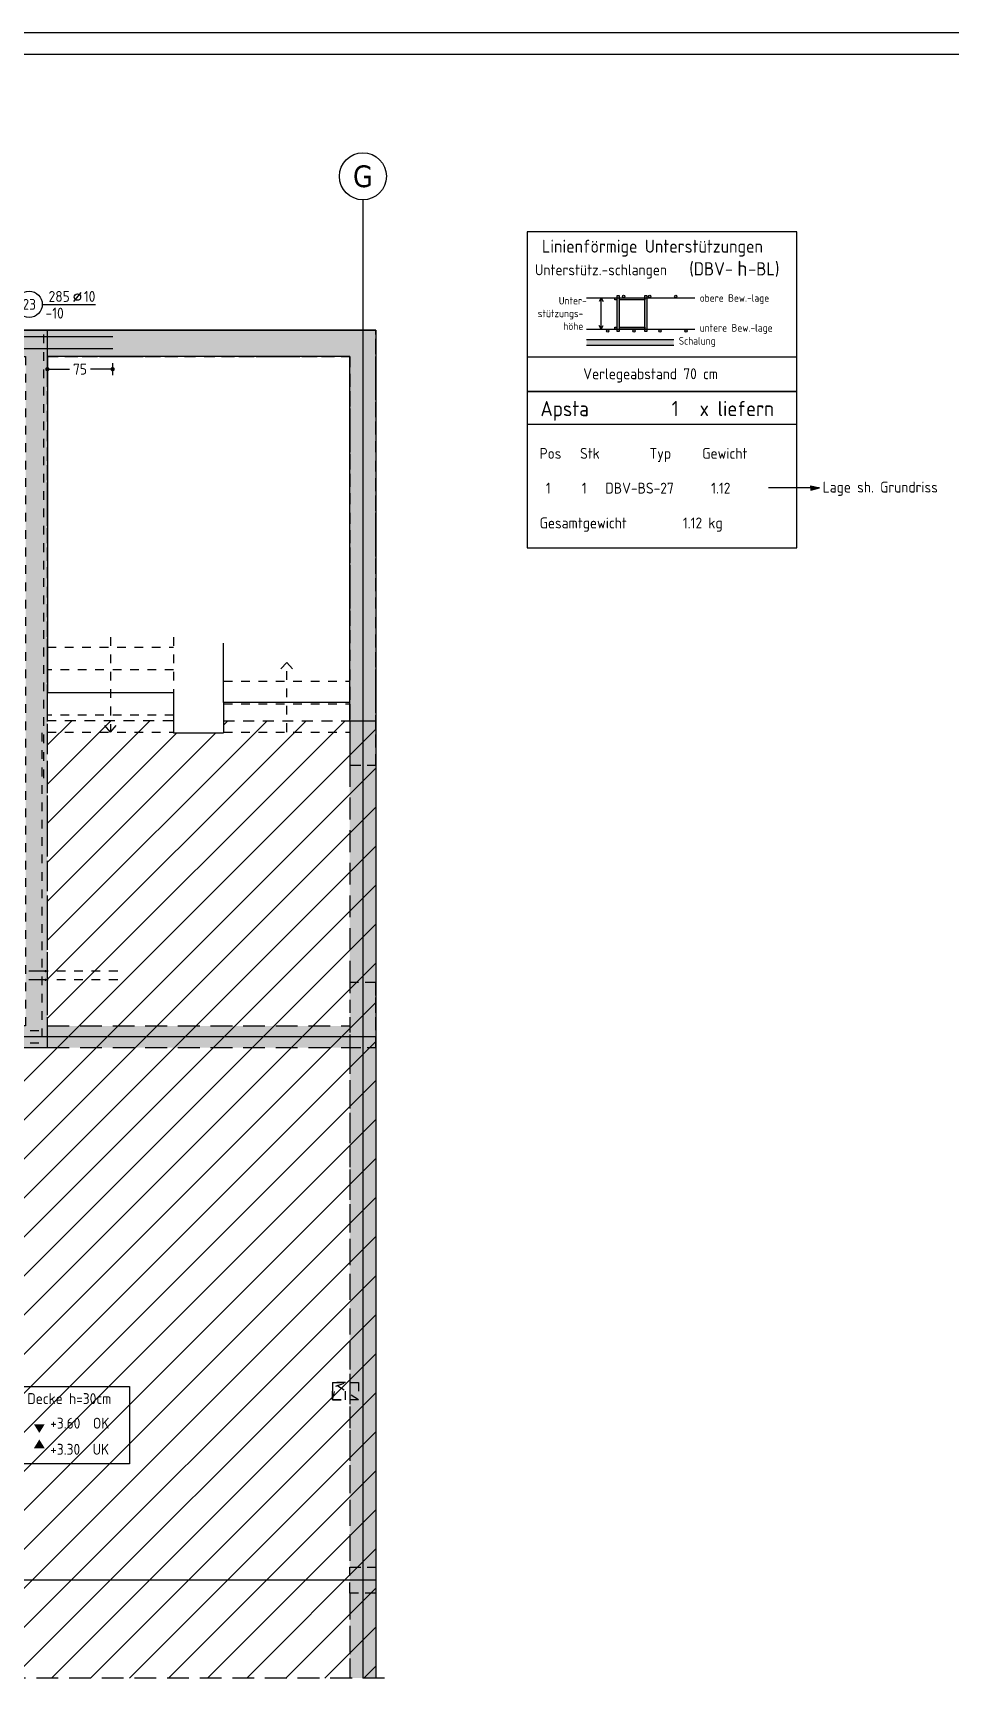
# Model space of a CAD drawing. Extents: x 0 to 77.2, y -0.6 to 30.
# Drawn here: x 39.51 to 50.05, y 10.78 to 29.7 of the extents above; entities that cross this region are included whole.
import ezdxf
from ezdxf.enums import TextEntityAlignment as Align

# ---------------------------------------------------------------- set-up
doc = ezdxf.new("R2010")
doc.units = 0
doc.header["$LTSCALE"] = 0.5
for name, pattern in [('AUSGEZOGEN', [1000.01, 1000, 0.01]), ('DASHED', [0.75, 0.5, -0.25]), ('DOT', [0.175, 0.05, -0.125]), ('HIDDEN', [0.375, 0.25, -0.125]), ('HIDDEN2', [0.187, 0.125, -0.062]), ('HIDDEN4', [0.12, 0.02, -0.1]), ('PUNKT', [0.175, 0.05, -0.125]), ('STRICHLINIE', [0.75, 0.5, -0.25]), ('VERDECKT', [0.375, 0.25, -0.125])]:
    doc.linetypes.add(name, pattern=pattern)
for name, color, linetype in [('ACHSEN', 7, 'Continuous'), ('AFU', 7, 'Continuous'), ('APS', 7, 'Continuous'), ('BETON', 7, 'Continuous'), ('Brüstung EG', 7, 'Continuous'), ('DD', 7, 'Continuous'), ('DRUEBER', 7, 'Continuous'), ('DS', 7, 'Continuous'), ('EG', 7, 'Continuous'), ('grau_dunkel', 7, 'Continuous'), ('grau_hell', 7, 'Continuous'), ('grau_mittel', 7, 'Continuous'), ('HILFE', 7, 'Continuous'), ('koten', 7, 'Continuous'), ('MASSE', 7, 'Continuous'), ('MAT', 7, 'Continuous'), ('OBJEKT', 7, 'Continuous'), ('RAHMEN', 7, 'Continuous'), ('RND', 7, 'Continuous'), ('SFP_Achsen', 7, 'Continuous'), ('TEXT', 7, 'Continuous'), ('VERDECKT', 7, 'Continuous'), ('VERDECKT2', 7, 'Continuous')]:
    doc.layers.add(name, color=color, linetype=linetype)
doc.styles.add('helv', font='tahoma.ttf')
doc.styles.add('liste', font='isocp-e.shx')
doc.styles.add('txt', font='isocp.shx')
doc.linetypes.add('AFU_50K', pattern='A,0.15,["/",Standard,S=0.2,R=0,X=-0.01,Y=-0.1],0.07,["/",Standard,S=0.2,R=0,X=-0.01,Y=-0.1],0.15', length=0.37)
doc.dimstyles.new('DOT_I', dxfattribs={"dimscale": 0.5, "dimtxt": 0.25, "dimasz": 0.25, "dimexe": 0.1, "dimexo": 0.3, "dimgap": 0.1, "dimtad": 1, "dimdec": 3, "dimzin": 3, "dimtxsty": 'txt', "dimblk": 'DOT', "dimblk1": 'DOT', "dimblk2": 'DOT', "dimsah": 1, "dimcen": 0.1, "dimse1": 1, "dimse2": 1, "dimazin": 0, "dimtfac": 1, "dimtdec": 4, "dimtix": 1, "dimtmove": 2, "dimatfit": 3, "dimfxl": 0, "dimtvp": 1, "dimtolj": 1, "dimtzin": 0, "dimarcsym": 0})
pattern_1 = [(0, (-74.13047, 366.186844), (0.025, 0.05), [0, -0.05])]

# ---------------------------------------------------------------- blocks, each defined once
blk = doc.blocks.new('okrd_o')
at = {"layer": 'koten', "color": 7, "linetype": 'Continuous'}
blk.add_solid([(-0.125, 0.202), (0.125, 0.202), (0, 0)], dxfattribs=at)
at = {"layer": 'koten', "style": 'txt'}
blk.add_attdef('OKRD', (0.25, 0.1), '', height=0.25, dxfattribs=at)
blk = doc.blocks.new('okrd_u')
at = {"layer": 'koten', "color": 7, "linetype": 'Continuous'}
blk.add_solid([(-0.125, -0.202), (0.125, -0.202), (0, 0)], dxfattribs=at)
at = {"layer": 'koten', "style": 'txt'}
blk.add_attdef('OKRD', (0.25, -0.35), '', height=0.25, dxfattribs=at)
blk = doc.blocks.new('RND_LEI')
at = {"layer": 'RND', "color": 7, "linetype": 'Continuous'}
blk.add_line((1.022, 0.066), (1.19, 0.27), dxfattribs=at)
for centre, radius in [((0, 0), 0.3), ((1.106, 0.168), 0.075)]:
    blk.add_circle(centre, radius, dxfattribs=at)
at = {"layer": 'RND', "color": 7, "linetype": 'Continuous', "style": 'txt'}
blk.add_attdef('POSL', text='', height=0.25, dxfattribs=at).set_placement((0, 0), align=Align.MIDDLE)
blk.add_attdef('ANZ', text='', height=0.25, dxfattribs=at).set_placement((0.931, 0.057), align=Align.RIGHT)
for tag, p in [('DUM', (1.253, 0.057)), ('ABSTD', (1.674, 0.057)), ('POSTXT', (0.374, -0.327))]:
    blk.add_attdef(tag, p, '', height=0.25, dxfattribs=at)
blk = doc.blocks.new('DOT')
at = {"layer": 'MASSE', "color": 7, "linetype": 'Continuous'}
for p, q in [((0, 0), (-1, 0)), ((0, 0.54), (0, -0.54))]:
    blk.add_line(p, q, dxfattribs=at)
at = {"layer": 'MASSE', "color": 7, "linetype": 'Continuous', "const_width": 0.2}
blk.add_lwpolyline([(-0.1, 0, 1), (0.1, 0, 1)], format="xyb", close=True, dxfattribs=at)
blk = doc.blocks.new('*D37')
at = {"layer": 'Defpoints', "color": 0, "linetype": 'AUSGEZOGEN', "transparency": 16777216}
for p in [(39.679, 25.833), (39.679, 25.833), (40.429, 25.833)]:
    blk.add_point(p, dxfattribs=at)
at = {"layer": 'MASSE', "color": 0, "linetype": 'AUSGEZOGEN', "lineweight": -2, "transparency": 16777216}
for p, q in [((39.804, 25.833), (39.933, 25.833)), ((40.304, 25.833), (40.176, 25.833))]:
    blk.add_line(p, q, dxfattribs=at)
at = {"layer": 'MASSE', "color": 0, "linetype": 'AUSGEZOGEN', "lineweight": -2, "transparency": 16777216, "xscale": 0.125, "yscale": 0.125, "zscale": 0.125, "rotation": 180}
blk.add_blockref('DOT', (39.679, 25.833), dxfattribs=at)
at = {"layer": 'MASSE', "color": 0, "linetype": 'AUSGEZOGEN', "lineweight": -2, "transparency": 16777216, "xscale": 0.125, "yscale": 0.125, "zscale": 0.125}
blk.add_blockref('DOT', (40.429, 25.833), dxfattribs=at)
at = {"layer": 'MASSE', "color": 0, "linetype": 'AUSGEZOGEN', "transparency": 16777216, "insert": (40.054, 25.833), "char_height": 0.125, "attachment_point": 5, "style": 'txt'}
blk.add_mtext('\\A1;75', dxfattribs=at)
blk = doc.blocks.new('A1-35-0')
at = {"layer": 'RAHMEN'}
blk.add_line((118.9, 59.4), (0, 59.4), dxfattribs=at)
at = {"layer": 'RAHMEN', "color": 5}
blk.add_line((118.4, 58.9), (2, 58.9), dxfattribs=at)
blk = doc.blocks.new('APS_LIS1')
at = {"layer": 'APS', "color": 1, "linetype": 'Continuous', "style": 'txt'}
blk.add_text('Apsta', height=0.35, dxfattribs=at).set_placement((0.305, 0.18))
blk.add_attdef('APS_Z', text='', height=0.35, dxfattribs=at).set_placement((3.48, 0.181), align=Align.RIGHT)
at = {"layer": 'MAT', "color": 1, "linetype": 'Continuous', "style": 'txt'}
blk.add_text('x liefern', height=0.35, dxfattribs=at).set_placement((5.674, 0.181), align=Align.RIGHT)
blk = doc.blocks.new('Pfeillinie')
at = {"layer": 'TEXT', "linetype": 'Continuous'}
blk.add_hatch(color=7, dxfattribs=at).paths.add_polyline_path([(0, 0), (-0.8, 0.2), (-0.8, 0), (-0.8, -0.2)])
at = {"layer": 'TEXT', "color": 7, "linetype": 'Continuous'}
for p, q in [((-0.8, 0), (-0.8, 0.2)), ((-0.8, 0.2), (0, 0)), ((-0.8, 0), (-0.8, -0.2)), ((-0.8, -0.2), (0, 0))]:
    blk.add_line(p, q, dxfattribs=at)

msp = doc.modelspace()

# ---------------------------------------------------------------- hatches: boundary and pattern name
at = {"layer": 'Brüstung EG', "linetype": 'DOT'}
h = msp.add_hatch(dxfattribs=at)
h.set_pattern_fill('DOTS', color=102, scale=0.8, double=1)
h.set_pattern_definition(pattern_1)
h.paths.add_polyline_path([(14.4045, 25.9803), (14.4045, 26.2803), (10.9295, 26.2803), (10.9295, 25.9803)])
h.paths.add_polyline_path([(21.9045, 25.9803), (21.9045, 26.2803), (14.7045, 26.2803), (14.7045, 25.9803)])
h.paths.add_polyline_path([(29.4045, 25.9803), (29.4045, 26.2803), (22.2045, 26.2803), (22.2045, 25.9803)])
h.paths.add_polyline_path([(36.9295, 25.9803), (36.9295, 26.2803), (29.7045, 26.2803), (29.7045, 25.9803)])
h.paths.add_polyline_path([(43.1545, 12.0553), (43.4545, 12.0553), (43.4545, 18.0303), (43.1545, 18.0303)])
h.paths.add_polyline_path([(43.1545, 10.7803), (43.4545, 10.7803), (43.4545, 11.7553), (43.1545, 11.7553)])
at = {"layer": 'EG', "linetype": 'AUSGEZOGEN'}
h = msp.add_hatch(dxfattribs=at)
h.set_pattern_fill('DOTS', scale=0.8, double=1)
h.set_pattern_definition(pattern_1)
h.paths.add_polyline_path([(39.4295, 25.9803), (39.4295, 18.2803), (39.2795, 18.2803), (39.2795, 18.0303), (39.6795, 18.0303), (39.6795, 25.9803), (43.1545, 25.9803), (43.1545, 21.2803), (43.4545, 21.2803), (43.4545, 26.2803), (36.9295, 26.2803), (36.9295, 18.0303), (38.3945, 18.0303), (38.3945, 18.2803), (37.1795, 18.2803), (37.1795, 25.9803)])
h.paths.add_polyline_path([(43.1545, 18.0303), (43.4545, 18.0303), (43.4545, 18.7803), (43.1545, 18.7803)], flags=17)
h.paths.add_polyline_path([(43.4545, 11.7553), (43.4545, 12.0553), (43.1545, 12.0553), (43.1545, 11.7553)])
h.paths.add_polyline_path([(8.4295, 16.1553), (14.5145, 16.1553), (14.5145, 12.0303), (14.3645, 12.0303), (14.3645, 11.7803), (14.9145, 11.7803), (14.9145, 12.0303), (14.7645, 12.0303), (14.7645, 14.7153), (17.6145, 14.7153), (17.6145, 12.0303), (15.9245, 12.0303), (15.9245, 11.7803), (28.8495, 11.7803), (28.8495, 12.0303), (20.2295, 12.0303), (20.2295, 15.3753), (21.3545, 15.3753), (21.3545, 15.6253), (20.2295, 15.6253), (20.2295, 16.4053), (17.4645, 16.4053), (17.4645, 16.1553), (17.6145, 16.1553), (17.6145, 14.9653), (14.7645, 14.9653), (14.7645, 16.1553), (16.5795, 16.1553), (16.5795, 16.4053), (8.1795, 16.4053), (8.1795, 11.7803), (8.5792, 11.7803), (8.5792, 12.0303), (8.4295, 12.0303)])
h.paths.add_polyline_path([(9.5895, 12.0303), (9.5895, 11.7803), (13.3545, 11.7803), (13.3545, 12.0303)], flags=17)
h.paths.add_polyline_path([(17.8645, 12.0303), (18.7795, 12.0303), (18.7795, 16.1553), (17.8645, 16.1553)], flags=16)
h.paths.add_polyline_path([(19.9795, 16.1553), (19.0295, 16.1553), (19.0295, 12.0303), (19.9795, 12.0303)], flags=16)
h.paths.add_polyline_path([(22.7545, 15.6253), (22.7545, 15.3753), (25.1045, 15.3753), (25.1045, 15.6253)], flags=17)
h.paths.add_polyline_path([(28.6545, 15.3753), (28.6545, 15.6253), (26.5045, 15.6253), (26.5045, 15.3753)], flags=17)
h.paths.add_polyline_path([(30.0545, 15.6253), (30.0545, 15.3753), (31.1045, 15.3753), (31.1045, 12.0303), (29.8595, 12.0303), (29.8595, 11.7803), (31.5045, 11.7803), (31.5045, 12.0303), (31.3545, 12.0303), (31.3545, 14.0053), (31.5045, 14.0053), (31.5045, 14.2553), (31.3545, 14.2553), (31.3545, 16.1553), (36.9295, 16.1553), (36.9295, 15.29), (37.1795, 15.29), (37.1795, 16.4053), (31.1045, 16.4053), (31.1045, 15.6253)])
h.paths.add_polyline_path([(32.3895, 14.2553), (32.3895, 14.0053), (33.9795, 14.0053), (33.9795, 12.0303), (32.3895, 12.0303), (32.3895, 11.7803), (37.1795, 11.7803), (37.1795, 12.4903), (36.9295, 12.4903), (36.9295, 12.0303), (34.2295, 12.0303), (34.2295, 14.0053), (36.9295, 14.0053), (36.9295, 13.5403), (37.1795, 13.5403), (37.1795, 14.405), (36.9295, 14.405), (36.9295, 14.2553)])
h.paths.add_polyline_path([(34.2295, 18.0853), (34.4795, 18.0853), (34.4795, 18.7803), (34.2295, 18.7803)])
h.paths.add_polyline_path([(32.3795, 18.7803), (32.1295, 18.7803), (32.1295, 18.0853), (32.3795, 18.0853)])
h.paths.add_polyline_path([(30.7295, 18.7803), (30.4795, 18.7803), (30.4795, 18.0853), (30.7295, 18.0853)])
h.paths.add_polyline_path([(28.6295, 18.7803), (28.3795, 18.7803), (28.3795, 18.0853), (28.6295, 18.0853)])
h.paths.add_polyline_path([(26.7295, 18.0853), (26.9795, 18.0853), (26.9795, 18.7803), (26.7295, 18.7803)])
h.paths.add_polyline_path([(24.8795, 18.7803), (24.6295, 18.7803), (24.6295, 18.0853), (24.8795, 18.0853)])
h.paths.add_polyline_path([(23.2295, 18.7803), (22.9795, 18.7803), (22.9795, 18.0853), (23.2295, 18.0853)])
h.paths.add_polyline_path([(21.1295, 18.7803), (20.8795, 18.7803), (20.8795, 18.0853), (21.1295, 18.0853)])
h.paths.add_polyline_path([(19.4795, 18.7803), (19.2295, 18.7803), (19.2295, 18.0853), (19.4795, 18.0853)])
h.paths.add_polyline_path([(17.3795, 18.7803), (17.1295, 18.7803), (17.1295, 18.0853), (17.3795, 18.0853)])
h.paths.add_polyline_path([(15.4795, 18.0853), (15.7295, 18.0853), (15.7295, 18.7803), (15.4795, 18.7803)])
h.paths.add_polyline_path([(13.3795, 18.0853), (13.6295, 18.0853), (13.6295, 18.7803), (13.3795, 18.7803)])
h.paths.add_polyline_path([(9.4645, 18.2803), (9.4645, 18.0303), (10.9295, 18.0303), (10.9295, 26.2803), (4.5295, 26.2803), (4.5295, 19.2053), (4.4795, 19.2053), (4.4795, 14.4753), (4.0245, 14.4753), (4.0245, 14.1753), (4.6895, 14.1753), (4.6895, 25.9803), (8.1795, 25.9803), (8.1795, 18.0303), (8.5795, 18.0303), (8.5795, 18.2803), (8.4295, 18.2803), (8.4295, 25.9803), (10.6795, 25.9803), (10.6795, 18.2803)])
h.paths.add_polyline_path([(14.7045, 25.9803), (14.7045, 26.2803), (14.4045, 26.2803), (14.4045, 25.9803)])
h.paths.add_polyline_path([(21.9045, 26.2803), (21.9045, 25.9803), (22.2045, 25.9803), (22.2045, 26.2803)])
h.paths.add_polyline_path([(29.7045, 25.9803), (29.7045, 26.2803), (29.4045, 26.2803), (29.4045, 25.9803)])
h.paths.add_polyline_path([(4.4795, 10.7803), (4.6895, 10.7803), (4.6895, 12.1253), (4.0245, 12.1253), (4.0245, 11.8253), (4.4795, 11.8253)])
at = {"layer": 'grau_dunkel', "linetype": 'AUSGEZOGEN'}
h = msp.add_hatch(color=21, dxfattribs=at)
h.paths.add_polyline_path([(46.2488, 26.6809), (46.2264, 26.6809), (46.2264, 26.6534), (46.2488, 26.6534)])
h.paths.add_polyline_path([(46.2488, 26.6534), (46.2264, 26.6534), (46.2264, 26.2932), (46.2488, 26.2932)])
h.paths.add_polyline_path([(46.2488, 26.2932), (46.2264, 26.2932), (46.2264, 26.2667), (46.2488, 26.2667)])
h = msp.add_hatch(color=21, dxfattribs=at)
h.paths.add_polyline_path([(46.5654, 26.6809), (46.5431, 26.6809), (46.5431, 26.6534), (46.5654, 26.6534)])
h.paths.add_polyline_path([(46.5654, 26.6534), (46.5431, 26.6534), (46.5431, 26.2932), (46.5654, 26.2932)])
h.paths.add_polyline_path([(46.5654, 26.2932), (46.5431, 26.2932), (46.5431, 26.2667), (46.5654, 26.2667)])
h = msp.add_hatch(color=21, dxfattribs=at)
h.paths.add_polyline_path([(46.2264, 26.6534), (46.199, 26.6534), (46.199, 26.631), (46.2264, 26.631)])
h.paths.add_polyline_path([(46.5431, 26.6534), (46.2488, 26.6534), (46.2488, 26.631), (46.5431, 26.631)])
h = msp.add_hatch(color=21, dxfattribs=at)
h.paths.add_polyline_path([(46.2264, 26.3155), (46.199, 26.3155), (46.199, 26.2932), (46.2264, 26.2932)])
h.paths.add_polyline_path([(46.5431, 26.3155), (46.2488, 26.3155), (46.2488, 26.2932), (46.5431, 26.2932)])
at = {"layer": 'grau_hell', "linetype": 'AUSGEZOGEN'}
h = msp.add_hatch(dxfattribs=at)
h.set_pattern_fill('ANSI31', color=9, scale=0.1, style=0, double=1)
h.set_pattern_definition([(45, (74.48588, 12.31453), (-0.2245064, 0.2245064), [])])
h.paths.add_polyline_path([(8.1795, 20.7903), (6.7295, 20.7903), (6.7295, 20.6503), (6.2045, 20.6503), (6.2045, 20.7903), (4.5295, 20.7903), (4.5295, 19.2053), (4.4795, 19.2053), (4.4795, 14.4753), (4.0245, 14.4753), (4.0245, 11.8253), (4.4795, 11.8253), (4.4795, 10.7803), (43.4545, 10.7803), (43.4545, 21.7903), (41.7045, 21.7903), (41.7045, 21.6503), (41.1295, 21.6503), (41.1295, 21.7903), (39.6795, 21.7903), (39.6795, 18.0303), (39.2795, 18.0303), (39.2795, 18.2803), (38.3945, 18.2803), (38.3945, 18.0303), (36.9295, 18.0303), (36.9295, 16.1553), (31.3545, 16.1553), (31.3545, 11.7803), (23.867, 11.7803), (23.867, 15.3753), (22.7545, 15.3753), (22.7545, 15.6253), (21.3545, 15.6253), (21.3545, 15.3753), (19.9795, 15.3753), (19.9795, 12.0303), (17.8645, 12.0303), (17.8645, 16.1553), (17.4645, 16.1553), (17.4645, 16.4053), (16.5795, 16.4053), (16.5795, 16.1553), (10.9295, 16.1553), (10.9295, 18.0303), (9.4645, 18.0303), (9.4645, 18.2803), (8.5795, 18.2803), (8.5795, 18.0303), (8.1795, 18.0303)])
at = {"layer": 'grau_mittel'}
h = msp.add_hatch(color=61, dxfattribs=at)
h.paths.add_polyline_path([(43.1545, 21.9983), (43.1545, 21.2803), (43.4545, 21.2803), (43.4545, 26.2803), (36.9295, 26.2803), (36.9295, 24.7403), (37.1795, 24.7403), (37.1795, 25.9803), (39.4295, 25.9803), (39.4295, 18.2803), (38.3045, 18.2803), (38.3045, 18.0303), (39.6795, 18.0303), (39.6795, 25.9803), (43.1545, 25.9803)])
h.paths.add_polyline_path([(43.4545, 21.2803), (43.1545, 21.2803), (43.1545, 18.7803), (43.4545, 18.7803)], flags=17)
h.paths.add_polyline_path([(43.4545, 18.7803), (43.1545, 18.7803), (43.1545, 18.0303), (43.4545, 18.0303)], flags=17)
h.paths.add_polyline_path([(43.1545, 12.0553), (43.4545, 12.0553), (43.4545, 18.0303), (43.1545, 18.0303)])
h.paths.add_polyline_path([(43.4545, 11.7553), (43.4545, 12.0553), (43.1545, 12.0553), (43.1545, 11.7553)])
h.paths.add_polyline_path([(43.4545, 11.7553), (43.1545, 11.7553), (43.1545, 10.7803), (43.4545, 10.7803)])
h.paths.add_polyline_path([(37.1795, 24.7403), (36.9295, 24.7403), (36.9295, 23.6053), (37.1795, 23.6053)], flags=17)
h.paths.add_polyline_path([(36.9295, 18.2803), (35.8795, 18.2803), (35.8795, 18.0303), (37.1795, 18.0303), (37.1795, 23.6053), (36.9295, 23.6053)])
h.paths.add_polyline_path([(37.3795, 18.2803), (37.1795, 18.2803), (37.1795, 18.0303), (37.3795, 18.0303)], flags=17)
h.paths.add_polyline_path([(38.3045, 18.0303), (38.3045, 18.2803), (37.5794, 18.2803), (37.5794, 18.0303)], flags=17)
h.paths.add_polyline_path([(35.8795, 16.9553), (36.1295, 16.9553), (36.1295, 18.0303), (35.8795, 18.0303)])
h.paths.add_polyline_path([(36.7295, 16.4053), (36.7295, 16.1553), (37.1795, 16.1553), (37.1795, 16.4053)])
h.paths.add_polyline_path([(36.1295, 16.1553), (36.1295, 16.4053), (33.3345, 16.4053), (33.3345, 16.1553)])
h.paths.add_polyline_path([(32.7345, 16.1553), (32.7345, 16.4053), (31.1045, 16.4053), (31.1045, 15.3753), (31.3545, 15.3753), (31.3545, 16.1553)])
h.paths.add_polyline_path([(31.3545, 15.1753), (31.1045, 15.1753), (31.1045, 14.0053), (31.5045, 14.0053), (31.5045, 14.2553), (31.3545, 14.2553), (31.3545, 14.2553)])
h.paths.add_polyline_path([(32.3895, 14.0053), (32.3895, 14.2553), (31.5045, 14.2553), (31.5045, 14.0053)])
h.paths.add_polyline_path([(32.3895, 14.2553), (32.3895, 14.0053), (33.9795, 14.0053), (33.9795, 12.0303), (33.6945, 12.0303), (33.6945, 11.7803), (37.1795, 11.7803), (37.1795, 12.4903), (36.9295, 12.4903), (36.9295, 12.0303), (34.2295, 12.0303), (34.2295, 14.0053), (36.9295, 14.0053), (36.9295, 13.5403), (37.1795, 13.5403), (37.1795, 13.7903), (37.0995, 13.7903), (37.0995, 13.9403), (37.1795, 13.9403), (37.1795, 14.405), (36.9295, 14.405), (36.9295, 14.2553)])
h.paths.add_polyline_path([(36.9295, 14.405), (37.1795, 14.405), (37.1795, 15.29), (36.9295, 15.29)])
h.paths.add_polyline_path([(37.1795, 15.29), (37.1795, 15.5553), (36.9295, 15.5553), (36.9295, 15.29)])
h.paths.add_polyline_path([(37.1795, 13.5403), (36.9295, 13.5403), (36.9295, 12.4903), (37.1795, 12.4903)], flags=17)
h.paths.add_polyline_path([(32.3895, 12.0303), (32.3895, 11.7803), (33.0945, 11.7803), (33.0945, 12.0303)])
h.paths.add_polyline_path([(32.3895, 11.7803), (32.3895, 12.0303), (31.5045, 12.0303), (31.5045, 11.7803)])
h.paths.add_polyline_path([(31.5045, 11.7803), (31.5045, 12.0303), (31.3545, 12.0303), (31.3545, 13.8053), (31.1045, 13.8053), (31.1045, 12.0303), (30.1045, 12.0303), (30.1045, 11.7803)])
h.paths.add_polyline_path([(20.7295, 12.0303), (20.7295, 11.7803), (29.9045, 11.7803), (29.9045, 12.0303)])
h.paths.add_polyline_path([(20.5295, 11.7803), (20.5295, 12.0303), (19.0295, 12.0303), (19.0295, 16.1553), (19.9795, 16.1553), (20.2295, 16.1553), (20.2295, 16.4053), (17.4645, 16.4053), (17.4645, 16.1553), (17.6145, 16.1553), (17.6145, 14.9653), (16.3245, 14.9653), (16.3245, 14.7153), (17.8645, 14.7153), (17.8645, 16.1553), (18.7795, 16.1553), (18.7795, 12.0303), (17.8645, 12.0303), (16.3245, 12.0303), (16.3245, 11.7803)])
h.paths.add_polyline_path([(15.9245, 11.7803), (16.1245, 11.7803), (16.1245, 12.0303), (15.9245, 12.0303)])
h.paths.add_polyline_path([(15.9245, 11.7803), (15.9245, 12.0303), (14.9145, 12.0303), (14.9145, 11.7803)])
h.paths.add_polyline_path([(14.9145, 11.7803), (14.9145, 12.0303), (14.7645, 12.0303), (14.7645, 14.7153), (15.0145, 14.7153), (16.1245, 14.7153), (16.1245, 14.9653), (14.7645, 14.9653), (14.7645, 15.1153), (14.7645, 15.5103), (14.5145, 15.5103), (14.5145, 12.0303), (14.3645, 12.0303), (14.3645, 11.7803)])
h.paths.add_polyline_path([(14.3645, 11.7803), (14.3645, 12.0303), (13.3545, 12.0303), (13.3545, 11.7803)])
h.paths.add_polyline_path([(13.1545, 11.7803), (13.3545, 11.7803), (13.3545, 12.0303), (13.1545, 12.0303)], flags=16)
h.paths.add_polyline_path([(12.9545, 11.7803), (12.9545, 12.0303), (9.9895, 12.0303), (9.9895, 11.7803)], flags=16)
h.paths.add_polyline_path([(9.5895, 11.7803), (9.7895, 11.7803), (9.7895, 12.0303), (9.5895, 12.0303)], flags=16)
h.paths.add_polyline_path([(9.5895, 11.7803), (9.5895, 12.0303), (8.5795, 12.0303), (8.5795, 11.7803)])
h.paths.add_polyline_path([(8.5795, 11.7803), (8.5795, 12.0303), (8.4295, 12.0303), (8.4295, 16.1553), (14.5145, 16.1553), (14.5145, 15.6603), (14.7645, 15.6603), (14.7645, 16.1553), (14.9145, 16.1553), (15.8245, 16.1553), (15.8245, 16.4053), (8.1795, 16.4053), (8.1795, 11.7803)])
h.paths.add_polyline_path([(16.5795, 16.1553), (16.5795, 16.4053), (16.2245, 16.4053), (16.2245, 16.1553)])
h.paths.add_polyline_path([(17.4645, 16.1553), (17.4645, 16.4053), (16.5795, 16.4053), (16.5795, 16.1553)], flags=17)
h.paths.add_polyline_path([(10.6795, 16.4053), (10.9295, 16.4053), (10.9295, 18.0303), (10.6795, 18.0303)])
h.paths.add_polyline_path([(10.9295, 26.2803), (4.5295, 26.2803), (4.5295, 19.2053), (4.4795, 19.2053), (4.4795, 14.4753), (4.0245, 14.4753), (4.0245, 14.1753), (4.6895, 14.1753), (4.6895, 25.9803), (4.7545, 25.9803), (4.7545, 25.9803), (8.1795, 25.9803), (8.1795, 21.1153), (8.1795, 18.0303), (9.5545, 18.0303), (9.5545, 18.2803), (8.4295, 18.2803), (8.4295, 25.9803), (8.6295, 25.9803), (10.6795, 25.9803), (10.6795, 24.7403), (10.9295, 24.7403)])
h.paths.add_polyline_path([(10.6795, 23.6053), (10.9295, 23.6053), (10.9295, 24.7403), (10.6795, 24.7403)])
h.paths.add_polyline_path([(10.6795, 18.0303), (10.9295, 18.0303), (10.9295, 23.6053), (10.6795, 23.6053)])
h.paths.add_polyline_path([(9.9795, 18.2803), (9.8294, 18.2803), (9.8294, 18.0303), (10.6795, 18.0303), (10.6795, 18.2803)], flags=17)
h.paths.add_polyline_path([(9.6295, 18.2803), (9.5545, 18.2803), (9.5545, 18.0303), (9.6295, 18.0303)], flags=17)
h.paths.add_polyline_path([(10.9295, 26.2803), (10.9295, 25.9803), (14.4045, 25.9803), (14.4045, 26.2803)])
h.paths.add_polyline_path([(14.7045, 26.2803), (14.4045, 26.2803), (14.4045, 25.9803), (14.7045, 25.9803)])
h.paths.add_polyline_path([(21.9045, 25.9803), (21.9045, 26.2803), (14.7045, 26.2803), (14.7045, 25.9803)])
h.paths.add_polyline_path([(22.2045, 25.9803), (22.2045, 26.2803), (21.9045, 26.2803), (21.9045, 25.9803)])
h.paths.add_polyline_path([(29.4045, 25.9803), (29.4045, 26.2803), (22.2045, 26.2803), (22.2045, 25.9803)])
h.paths.add_polyline_path([(29.4045, 25.9803), (29.7045, 25.9803), (29.7045, 26.2803), (29.4045, 26.2803)])
h.paths.add_polyline_path([(36.9295, 25.9803), (36.9295, 26.2803), (29.7045, 26.2803), (29.7045, 25.9803)])
h.paths.add_polyline_path([(4.7545, 14.1753), (4.4045, 14.1753), (4.4045, 12.1253), (4.7545, 12.1253)])
h.paths.add_polyline_path([(4.0245, 12.1253), (4.0245, 11.8253), (4.4795, 11.8253), (4.4795, 10.7803), (4.6895, 10.7803), (4.6895, 12.1253)])
h.paths.add_polyline_path([(13.3795, 18.0853), (13.6295, 18.0853), (13.6295, 18.7803), (13.3795, 18.7803)])
h.paths.add_polyline_path([(15.4795, 18.0853), (15.7295, 18.0853), (15.7295, 18.7803), (15.4795, 18.7803)])
h.paths.add_polyline_path([(17.3795, 18.7803), (17.1295, 18.7803), (17.1295, 18.0853), (17.3795, 18.0853)])
h.paths.add_polyline_path([(19.4795, 18.7803), (19.2295, 18.7803), (19.2295, 18.0853), (19.4795, 18.0853)])
h.paths.add_polyline_path([(20.8795, 18.0853), (21.1295, 18.0853), (21.1295, 18.7803), (20.8795, 18.7803)])
h.paths.add_polyline_path([(23.2295, 18.7803), (22.9795, 18.7803), (22.9795, 18.0853), (23.2295, 18.0853)])
h.paths.add_polyline_path([(24.6295, 18.0853), (24.8795, 18.0853), (24.8795, 18.7803), (24.6295, 18.7803)])
h.paths.add_polyline_path([(26.9795, 18.7803), (26.7295, 18.7803), (26.7295, 18.0853), (26.9795, 18.0853)])
h.paths.add_polyline_path([(28.6295, 18.7803), (28.3795, 18.7803), (28.3795, 18.0853), (28.6295, 18.0853)])
h.paths.add_polyline_path([(30.7295, 18.7803), (30.4795, 18.7803), (30.4795, 18.0853), (30.7295, 18.0853)])
h.paths.add_polyline_path([(32.3795, 18.7803), (32.1295, 18.7803), (32.1295, 18.0853), (32.3795, 18.0853)])
h.paths.add_polyline_path([(34.4795, 18.7803), (34.2295, 18.7803), (34.2295, 18.0853), (34.4795, 18.0853)])
h.paths.add_polyline_path([(39.6795, 18.2803), (39.6795, 18.0303), (43.1545, 18.0303), (43.1545, 18.2803)])

# ---------------------------------------------------------------- linework, layer by layer
at = {"layer": 'ACHSEN', "color": 140, "linetype": 'AUSGEZOGEN'}
for p, q in [((43.3045, 27.7803), (43.3045, 10.7803)), ((43.4545, 26.2803), (2.2545, 26.2803)), ((43.4545, 18.1553), (2.2545, 18.1553)), ((43.4545, 11.9053), (2.2545, 11.9053))]:
    msp.add_line(p, q, dxfattribs=at)
at = {"layer": 'AFU', "color": 8, "linetype": 'AFU_50K'}
for p, q in [((39.6795, 25.9803), (39.6795, 26.2803)), ((43.1545, 21.7903), (43.1545, 21.9983)), ((43.1545, 21.7903), (43.4545, 21.7903))]:
    msp.add_line(p, q, dxfattribs=at)
at = {"layer": 'APS', "color": 5, "linetype": 'Continuous'}
msp.add_line((45.1924, 25.9755), (48.2924, 25.9755), dxfattribs=at)
at = {"layer": 'APS', "color": 5, "linetype": 'AUSGEZOGEN'}
msp.add_line((45.1924, 25.2022), (48.2924, 25.2022), dxfattribs=at)
at = {"layer": 'APS', "color": 5, "linetype": 'Continuous'}
msp.add_lwpolyline([(48.2924, 27.4138), (45.1924, 27.4138), (45.1924, 25.5772), (48.2924, 25.5772), (48.2924, 27.4138)], dxfattribs=at)
at = {"layer": 'APS', "color": 5, "linetype": 'AUSGEZOGEN'}
msp.add_lwpolyline([(48.2924, 25.5772), (45.1924, 25.5772), (45.1924, 23.7772), (48.2924, 23.7772), (48.2924, 25.5772)], dxfattribs=at)
at = {"layer": 'BETON', "color": 6, "linetype": 'AUSGEZOGEN'}
for p, q in [((4.5295, 26.2803), (43.4545, 26.2803)), ((43.4545, 26.2803), (43.4545, 10.7803)), ((43.1545, 25.9803), (39.6795, 25.9803)), ((39.6795, 25.9803), (39.6795, 22.1153)), ((43.1545, 21.9983), (43.1545, 25.9803)), ((39.6795, 22.1153), (41.1295, 22.1153)), ((41.1295, 22.1153), (41.1295, 21.6503)), ((41.7045, 21.9983), (41.7045, 21.6503)), ((43.1545, 21.9983), (41.7045, 21.9983)), ((41.1295, 21.6503), (41.7045, 21.6503))]:
    msp.add_line(p, q, dxfattribs=at)
at = {"layer": 'Brüstung EG', "color": 102, "linetype": 'DOT'}
for p, q in [((43.1545, 18.0303), (43.1545, 12.0553)), ((43.4545, 18.0303), (43.4545, 12.0553)), ((43.1545, 11.7553), (43.1545, 10.7803)), ((43.4545, 11.7553), (43.4545, 10.7803))]:
    msp.add_line(p, q, dxfattribs=at)
at = {"layer": 'DD', "color": 7, "linetype": 'HIDDEN2'}
for p, q in [((42.9545, 13.9803), (42.9946, 14.1371)), ((42.9946, 14.1371), (43.1045, 14.1803))]:
    msp.add_line(p, q, dxfattribs=at)
msp.add_lwpolyline([(43.1045, 14.1803), (42.9545, 14.1803), (42.9545, 13.9803), (43.1045, 13.9803)], close=True, dxfattribs=at)
at = {"layer": 'DRUEBER', "color": 102, "linetype": 'HIDDEN2'}
for p, q in [((40.4045, 22.752), (40.4045, 21.6603)), ((42.4295, 22.4614), (42.3197, 22.3368)), ((42.4295, 21.6603), (42.4295, 22.4614)), ((42.4295, 22.4614), (42.5392, 22.3368)), ((40.4045, 21.6603), (40.2947, 21.785)), ((40.4045, 21.6603), (40.5142, 21.785))]:
    msp.add_line(p, q, dxfattribs=at)
at = {"layer": 'DRUEBER', "color": 171, "linetype": 'HIDDEN4'}
for p, q in [((41.1295, 22.752), (41.1295, 22.1153)), ((39.6795, 22.6353), (41.1295, 22.6353)), ((41.1295, 22.3753), (39.6795, 22.3753))]:
    msp.add_line(p, q, dxfattribs=at)
at = {"layer": 'DRUEBER', "color": 7, "linetype": 'DOT'}
msp.add_line((41.7045, 22.2453), (43.1545, 22.2453), dxfattribs=at)
at = {"layer": 'DRUEBER', "color": 7, "linetype": 'PUNKT'}
for p, q in [((41.7045, 21.9853), (43.1545, 21.9853)), ((41.1295, 21.8553), (39.6795, 21.8553)), ((39.6795, 21.6603), (41.1295, 21.6603)), ((41.7045, 21.6603), (43.1545, 21.6603)), ((43.2545, 13.9803), (42.9545, 14.1803))]:
    msp.add_line(p, q, dxfattribs=at)
msp.add_lwpolyline([(42.9545, 14.1803), (43.2545, 14.1803), (43.2545, 13.9803), (42.9545, 13.9803)], close=True, dxfattribs=at)
at = {"layer": 'DS', "color": 1, "linetype": 'DASHED'}
for p, q in [((39.6795, 18.0303), (39.6795, 22.1153)), ((36.9295, 18.0303), (39.6795, 18.0303))]:
    msp.add_line(p, q, dxfattribs=at)
at = {"layer": 'EG', "color": 7, "linetype": 'PUNKT', "lineweight": -2}
msp.add_lwpolyline([(43.4545, 26.2803), (36.9295, 26.2803), (36.9295, 18.0303), (38.3945, 18.0303), (38.3945, 18.2803), (37.1795, 18.2803), (37.1795, 25.9803), (39.4295, 25.9803), (39.4295, 18.2803), (39.2795, 18.2803), (39.2795, 18.0303), (39.6795, 18.0303), (39.6795, 25.9803), (43.1545, 25.9803), (43.1545, 21.2803), (43.4545, 21.2803), (43.4545, 26.2803)], dxfattribs=at)
for points in [[(43.4545, 18.7803), (43.1545, 18.7803), (43.1545, 18.0303), (43.4545, 18.0303)], [(43.1545, 12.0553), (43.4545, 12.0553), (43.4545, 11.7553), (43.1545, 11.7553)]]:
    msp.add_lwpolyline(points, close=True, dxfattribs=at)
at = {"layer": 'grau_dunkel', "color": 21, "linetype": 'AUSGEZOGEN'}
msp.add_solid([(45.8745, 26.1746), (45.8745, 26.1108), (46.8775, 26.1746), (46.8775, 26.1108)], dxfattribs=at)
at = {"layer": 'HILFE', "color": 102, "linetype": 'AUSGEZOGEN'}
msp.add_line((41.7045, 21.9983), (41.7045, 22.6838), dxfattribs=at)
at = {"layer": 'HILFE', "color": 102, "linetype": 'DASHED'}
msp.add_line((43.5545, 10.7803), (2.7545, 10.7803), dxfattribs=at)
at = {"layer": 'MASSE', "color": 102, "linetype": 'AUSGEZOGEN'}
for p, q in [((46.0425, 26.6534), (46.02, 26.6104)), ((46.0425, 26.2932), (46.0425, 26.6534)), ((46.0425, 26.6534), (46.065, 26.6104)), ((46.0425, 26.2932), (46.02, 26.3362)), ((46.0425, 26.2932), (46.065, 26.3362))]:
    msp.add_line(p, q, dxfattribs=at)
at = {"layer": 'OBJEKT', "color": 7, "linetype": 'AUSGEZOGEN'}
for points in [[(45.8745, 26.6534), (47.1195, 26.6534)], [(45.8745, 26.2932), (47.1195, 26.2932)]]:
    msp.add_lwpolyline(points, dxfattribs=at)
at = {"layer": 'OBJEKT', "color": 1, "linetype": 'AUSGEZOGEN'}
msp.add_lwpolyline([(39.3123, 14.1353), (40.6241, 14.1353), (40.6241, 13.2462), (39.3123, 13.2462)], close=True, dxfattribs=at)
at = {"layer": 'RND', "color": 7, "linetype": 'AUSGEZOGEN'}
msp.add_line((39.6209, 26.5784), (40.2337, 26.5784), dxfattribs=at)
at = {"layer": 'RND', "color": 102, "linetype": 'AUSGEZOGEN'}
for points in [[(46.2264, 26.6809), (46.2488, 26.6809), (46.2488, 26.2667), (46.2264, 26.2667)], [(46.5431, 26.6809), (46.5654, 26.6809), (46.5654, 26.2667), (46.5431, 26.2667)]]:
    msp.add_lwpolyline(points, close=True, dxfattribs=at)
for points in [[(46.2264, 26.631), (46.199, 26.631), (46.199, 26.6534), (46.2264, 26.6534)], [(46.2488, 26.6534), (46.5431, 26.6534), (46.5431, 26.631), (46.2488, 26.631)], [(46.2264, 26.2932), (46.199, 26.2932), (46.199, 26.3155), (46.2264, 26.3155)], [(46.2488, 26.3155), (46.5431, 26.3155), (46.5431, 26.2932), (46.2488, 26.2932)], [(48.5506, 24.4681), (47.9643, 24.4681)]]:
    msp.add_lwpolyline(points, dxfattribs=at)
at = {"layer": 'RND', "color": 1, "linetype": 'AUSGEZOGEN'}
for points in [[(40.4295, 26.2045), (32.6295, 26.2045)], [(40.4295, 26.0681), (32.6295, 26.0681)], [(39.657, 18.9104), (39.4669, 18.9104)], [(39.657, 18.8104), (39.4669, 18.8104)]]:
    msp.add_lwpolyline(points, dxfattribs=at)
at = {"layer": 'RND', "color": 1, "linetype": 'HIDDEN2'}
for points in [[(39.633, 26.2303), (39.633, 21.0503)], [(39.6165, 21.6503), (39.6165, 18.0803)], [(35.2795, 18.2286), (39.6295, 18.2286)], [(35.2795, 18.0855), (39.6295, 18.0855)]]:
    msp.add_lwpolyline(points, dxfattribs=at)
at = {"layer": 'RND', "color": 7, "linetype": 'AUSGEZOGEN', "const_width": 0.0125}
for points in [[(39.6633, 18.9104, 1), (39.6508, 18.9104, 1)], [(39.6633, 18.8104, 1), (39.6508, 18.8104, 1)]]:
    msp.add_lwpolyline(points, format="xyb", close=True, dxfattribs=at)
at = {"layer": 'RND', "color": 1, "linetype": 'DOT'}
for points in [[(40.487, 18.9104), (39.657, 18.9104)], [(40.487, 18.8104), (39.657, 18.8104)]]:
    msp.add_lwpolyline(points, dxfattribs=at)
at = {"layer": 'RND', "color": 102, "linetype": 'AUSGEZOGEN'}
for centre in [(46.3004, 26.6716), (46.6004, 26.6716), (46.9004, 26.6716), (46.1184, 26.2727), (46.4184, 26.2727), (46.7184, 26.2727), (47.0184, 26.2727)]:
    msp.add_circle(centre, 0.0133, dxfattribs=at)
at = {"layer": 'SFP_Achsen', "color": 7, "linetype": 'AUSGEZOGEN'}
msp.add_circle((43.3045, 28.0508), 0.2705, dxfattribs=at)
at = {"layer": 'TEXT', "color": 102, "linetype": 'AUSGEZOGEN'}
for points in [[(45.8745, 26.1746), (46.8775, 26.1746)], [(45.8745, 26.1108), (46.8775, 26.1108)]]:
    msp.add_lwpolyline(points, dxfattribs=at)
at = {"layer": 'VERDECKT', "color": 7, "linetype": 'VERDECKT', "lineweight": -2}
for p, q in [((43.4545, 26.2803), (36.9295, 26.2803)), ((43.4545, 21.2803), (43.4545, 26.2803)), ((39.6795, 18.0303), (39.6795, 25.9803)), ((39.6795, 25.9803), (43.1545, 25.9803)), ((43.1545, 25.9803), (43.1545, 21.2803)), ((43.1545, 21.2803), (43.4545, 21.2803)), ((43.4545, 18.7803), (43.1545, 18.7803)), ((43.1545, 18.7803), (43.1545, 18.0303)), ((43.4545, 18.0303), (43.4545, 18.7803)), ((38.3045, 18.0303), (39.6795, 18.0303)), ((43.1545, 18.0303), (43.4545, 18.0303)), ((43.1545, 12.0553), (43.4545, 12.0553)), ((43.1545, 11.7553), (43.1545, 12.0553)), ((43.4545, 12.0553), (43.4545, 11.7553)), ((43.4545, 11.7553), (43.1545, 11.7553))]:
    msp.add_line(p, q, dxfattribs=at)
at = {"layer": 'VERDECKT', "color": 7, "linetype": 'HIDDEN'}
for p, q in [((41.1295, 21.7903), (39.6795, 21.7903)), ((41.7045, 21.7903), (43.1545, 21.7903))]:
    msp.add_line(p, q, dxfattribs=at)
at = {"layer": 'VERDECKT2', "color": 7, "linetype": 'STRICHLINIE'}
for p, q in [((43.1545, 21.2803), (43.1545, 18.7803)), ((43.4545, 21.2803), (43.4545, 18.7803)), ((39.6795, 18.2803), (43.1545, 18.2803)), ((39.6795, 18.0303), (43.1545, 18.0303)), ((43.1545, 18.0303), (43.1545, 12.0553)), ((43.4545, 18.0303), (43.4545, 12.0553)), ((43.1545, 11.7553), (43.1545, 10.7803)), ((43.4545, 11.7553), (43.4545, 10.7803))]:
    msp.add_line(p, q, dxfattribs=at)

# ---------------------------------------------------------------- block references
at = {"layer": 'APS', "color": 1, "linetype": 'AUSGEZOGEN', "xscale": 0.5, "yscale": 0.5, "zscale": 0.5}
msp.add_blockref('APS_LIS1', (45.1924, 25.2022), dxfattribs=at).add_auto_attribs({'APS_Z': '1'})
at = {"layer": 'koten', "color": 6, "linetype": 'AUSGEZOGEN', "xscale": 0.5, "yscale": 0.5, "zscale": 0.5}
for name, p, values in [('okrd_o', (39.5865, 13.5992), {'OKRD': '+3.60  OK'}), ('okrd_u', (39.5865, 13.5242), {'OKRD': '+3.30  UK'})]:
    msp.add_blockref(name, p, dxfattribs=at).add_auto_attribs(values)
at = {"layer": 'RAHMEN', "color": 7, "linetype": 'AUSGEZOGEN', "xscale": 0.5, "yscale": 0.5, "zscale": 0.5}
msp.add_blockref('A1-35-0', (0, 0), dxfattribs=at)
at = {"layer": 'RND', "color": 7, "linetype": 'AUSGEZOGEN', "xscale": 0.5, "yscale": 0.5, "zscale": 0.5}
msp.add_blockref('RND_LEI', (39.4709, 26.5784), dxfattribs=at).add_auto_attribs({'POSL': '23', 'DUM': '10', 'ANZ': '285', 'POSTXT': '-10'})
at = {"layer": 'RND', "color": 102, "linetype": 'AUSGEZOGEN', "xscale": -0.125, "yscale": 0.125, "zscale": 0.125, "rotation": 180}
msp.add_blockref('Pfeillinie', (48.5506, 24.4681), dxfattribs=at)

# ---------------------------------------------------------------- texts
at = {"layer": 'APS', "color": 7, "linetype": 'AUSGEZOGEN', "style": 'liste'}
for s, p in [('  Pos   Stk        Typ     Gewicht', (45.1924, 24.8022)), ('   1     1   DBV-BS-27      1.12', (45.1924, 24.4022)), ('  Gesamtgewicht         1.12 kg', (45.1924, 24.0022))]:
    msp.add_text(s, height=0.125, dxfattribs=at).set_placement(p)
at = {"layer": 'SFP_Achsen', "color": 6, "linetype": 'AUSGEZOGEN', "style": 'helv'}
msp.add_text('G', height=0.25, dxfattribs=at).set_placement((43.1904, 27.9264))
at = {"layer": 'TEXT', "color": 1, "linetype": 'AUSGEZOGEN', "style": 'txt'}
for s, height, p in [('Linienförmige Unterstützungen', 0.14875, (45.3625, 27.1725)), ('(DBV-  -BL)', 0.152267, (47.0555, 26.911)), ('Unterstütz.-schlangen', 0.125, (45.2819, 26.9127)), ('Decke h=30cm', 0.125, (39.4484, 13.9321))]:
    msp.add_text(s, height=height, dxfattribs=at).set_placement(p)
at = {"layer": 'TEXT', "color": 6, "linetype": 'AUSGEZOGEN', "style": 'txt'}
msp.add_text('h', height=0.175, dxfattribs=at).set_placement((47.6068, 26.9044))
at = {"layer": 'TEXT', "color": 7, "linetype": 'AUSGEZOGEN', "style": 'txt'}
for s, height, p in [('obere Bew.-lage', 0.0875, (47.1754, 26.6077)), ('stützungs-', 0.0875, (45.3145, 26.4306)), ('Unter-', 0.0875, (45.5548, 26.5769)), ('höhe', 0.0875, (45.6075, 26.2844)), ('untere Bew.-lage', 0.0875, (47.1754, 26.2647)), ('Schalung', 0.0875, (46.9334, 26.1146)), ('Verlegeabstand 70 cm', 0.125, (45.8368, 25.7172)), ('Lage sh. Grundriss', 0.125, (48.5884, 24.414))]:
    msp.add_text(s, height=height, dxfattribs=at).set_placement(p)

# ---------------------------------------------------------------- dimensions: what is measured, and where the dimension line sits
at = {"layer": 'MASSE', "color": 7, "linetype": 'AUSGEZOGEN'}
dim = msp.add_linear_dim(base=(39.6795, 25.8335), p1=(40.4295, 25.8335), p2=(39.6795, 25.8335), dimstyle='DOT_I', override={"dimdec": 0, "dimlfac": 100}, dxfattribs=at)
dim.commit()
dim.dimension.update_dxf_attribs({"geometry": '*D37', "text_midpoint": (40.0545, 25.8335), "dimtype": 160})

doc.saveas('drawing.dxf')
